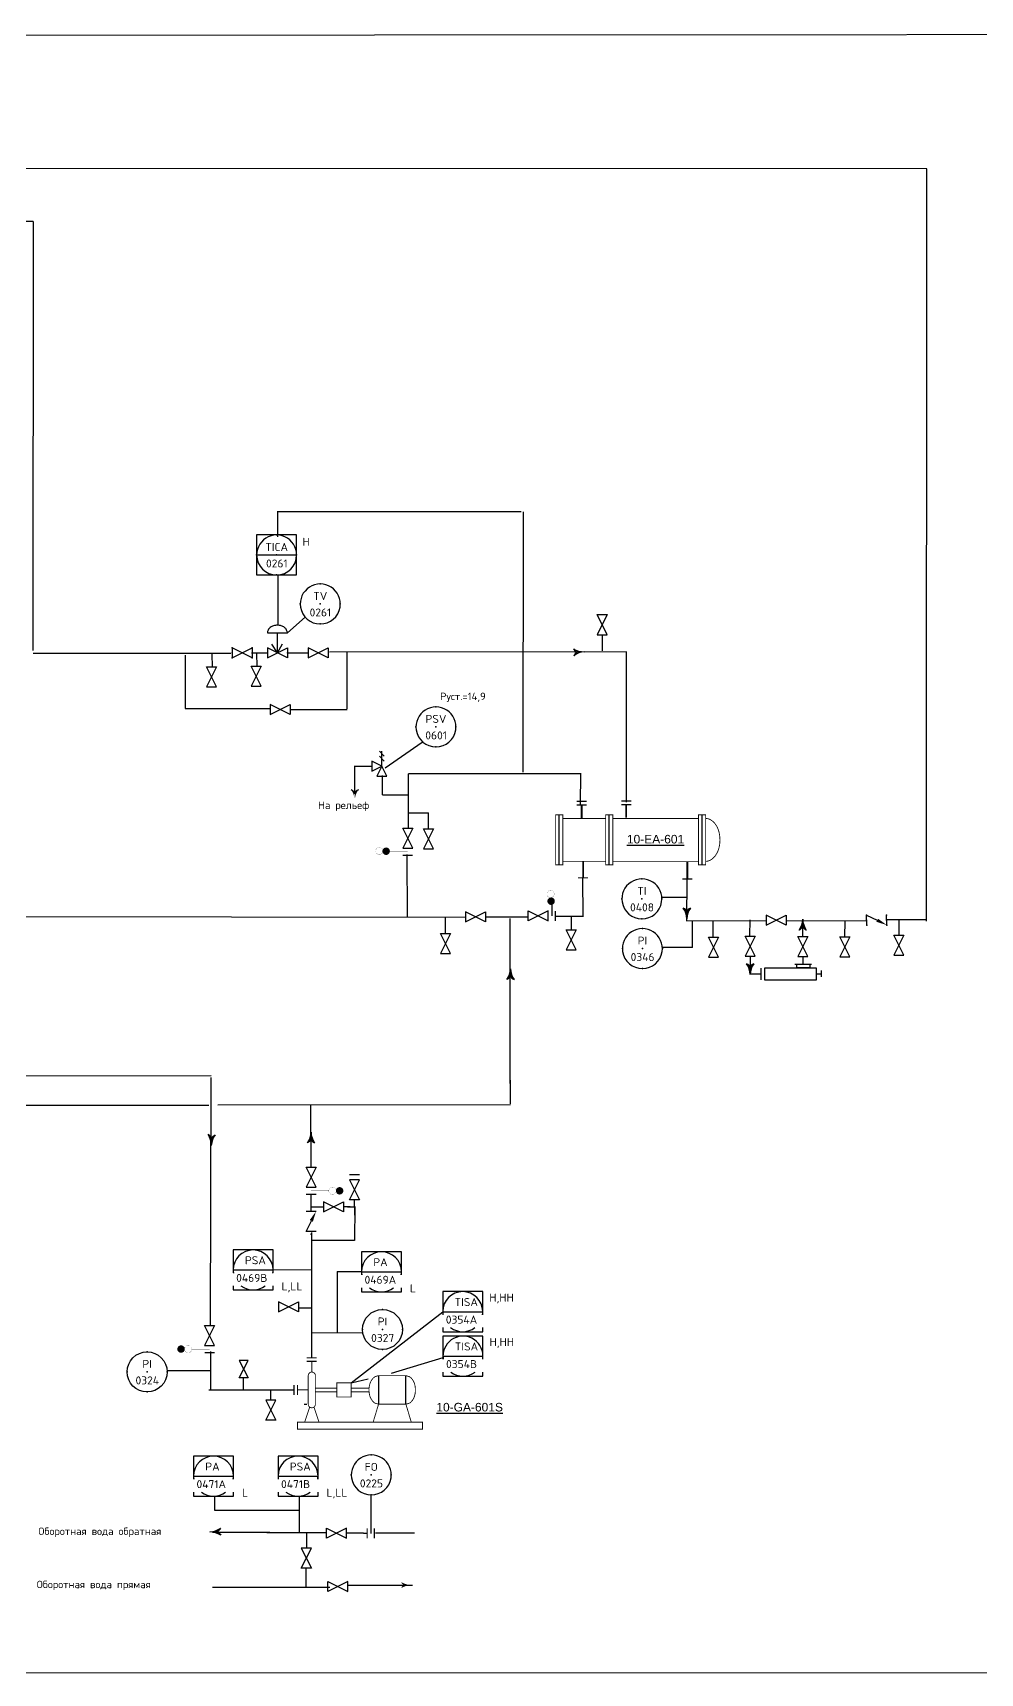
# Model space of a CAD drawing. Extents: x 181 to 450, y 167 to 368.
# Drawn here: x 211.84 to 228.41, y 171.86 to 200.56 of the extents above; entities that cross this region are included whole.
import ezdxf
from ezdxf.enums import TextEntityAlignment as Align

# ---------------------------------------------------------------- set-up
doc = ezdxf.new("R2010")
doc.units = 0
doc.linetypes.add('SDASH', pattern=[0.09375, 0.046875, -0.046875])
doc.layers.get('0').update_dxf_attribs({"linetype": 'CONTINUOUS'})
for name, color, linetype in [('IN-ATTRIBS', 7, 'CONTINUOUS'), ('IN-INST-TAP', 7, 'CONTINUOUS'), ('IN-INSTRUMENT', 7, 'SDASH'), ('IN-MAJ-PROC', 3, 'CONTINUOUS'), ('IN-MIN-PROC', 7, 'CONTINUOUS'), ('IN-PNEUMATIC', 7, 'CONTINUOUS'), ('IN-TEXT', 1, 'CONTINUOUS')]:
    doc.layers.add(name, color=color, linetype=linetype)
doc.styles.add('ATTRIBS', font='SIMPLEX', dxfattribs={"width": 0.8, "height": 0.125})
doc.styles.add('HELV', font='HELV', dxfattribs={"height": 0.15})
doc.styles.add('NARROW', font='simplex', dxfattribs={"width": 0.75, "height": 0.1})
doc.styles.add('S1', font='SIMPLEX.shx')
doc.styles.add('SIMPLEX', font='SIMPLEX')

# ---------------------------------------------------------------- blocks, each defined once
blk = doc.blocks.new('PH35A')
blk.add_circle((0, 0), 0.25)
blk = doc.blocks.new('BUBTEXT')
at = {"layer": 'IN-ATTRIBS'}
for p in [(0, 0.25), (-0.25, 0), (0, 0), (0.25, 0), (0, -0.25)]:
    blk.add_point(p, dxfattribs=at)
at = {"layer": 'IN-ATTRIBS', "flags": 1}
for tag, style, width, p in [('IDNUM', 'ATTRIBS', 0.8, (0.009, 0.584)), ('DWGNO', 'ATTRIBS', 0.8, (0.003, 0.447)), ('FILENO', 'ATTRIBS', 0.8, (-0.003, 0.311)), ('LOC', 'ATTRIBS', 0.8, (-0.08, -0.422)), ('INSTALL', 'ATTRIBS', 0.8, (-0.087, -0.699)), ('SIG', 'ATTRIBS', 0.8, (-0.087, -0.563)), ('SERV', 'ATTRIBS', 0.8, (-0.083, -0.838)), ('DATE', 'ATTRIBS', 0.8, (-0.088, -0.969)), ('DES', 'NARROW', 0.75, (-0.087, -1.102)), ('CSYS', 'NARROW', 0.75, (-0.087, -1.243))]:
    blk.add_attdef(tag, text='', height=0.1, dxfattribs=dict(at, style=style, width=width)).set_placement(p, align=Align.CENTER)
at = {"layer": 'IN-ATTRIBS', "style": 'ATTRIBS', "flags": 1}
blk.add_attdef('SYSCDI', text='', height=0.1, dxfattribs=at).set_placement((-0.312, 0.312), align=Align.RIGHT)
at = {"layer": 'IN-ATTRIBS', "style": 'ATTRIBS'}
blk.add_attdef('SYSCDV', text='', height=0.1, dxfattribs=at).set_placement((-0.312, 0.141), align=Align.RIGHT)
at = {"layer": 'IN-ATTRIBS', "style": 'S1'}
for tag, p in [('A1', (0.323, 0.115)), ('XT', (0.324, 0.257)), ('A2', (0.323, -0.035)), ('A3', (0.323, -0.185)), ('RES', (0.323, -0.342))]:
    blk.add_attdef(tag, p, '', height=0.1, dxfattribs=at)
for tag, p in [('INSTTYPE', (0, 0.05)), ('TAGNUM', (0.002, -0.156)), ('MD', (0.402, -0.565)), ('SZ', (0.402, -0.696))]:
    blk.add_attdef(tag, text='', height=0.1, dxfattribs=at).set_placement(p, align=Align.CENTER)
blk = doc.blocks.new('PE2')
for points in [[(0, 0, 0.150368), (0.188, 0.062, 0.150368)], [(0.125, 0, 0.206864), (0.188, 0.062, 0.206864)], [(0.125, 0, -0.206864), (0.188, -0.062, -0.206864)]]:
    blk.add_lwpolyline(points, format="xyb")
blk.add_arc((-0.008, -0.336), 0.336, 54.4623, 88.6678)
for points in [[(0, 0), (0.125, 0), (0.04, 0.003), (0.141, 0.008)], [(0, 0), (0.125, 0), (0.04, -0.003), (0.141, -0.008)], [(0.04, 0.003), (0.141, 0.008), (0.079, 0.011), (0.156, 0.019)], [(0.079, 0.011), (0.156, 0.019), (0.117, 0.024), (0.169, 0.031)], [(0.117, 0.024), (0.169, 0.031), (0.154, 0.041), (0.179, 0.046)], [(0.154, 0.041), (0.179, 0.046), (0.188, 0.062)], [(0.04, -0.003), (0.141, -0.008), (0.079, -0.011), (0.156, -0.019)], [(0.079, -0.011), (0.156, -0.019), (0.117, -0.024), (0.169, -0.031)], [(0.117, -0.024), (0.169, -0.031), (0.154, -0.041), (0.179, -0.046)], [(0.154, -0.041), (0.179, -0.046), (0.188, -0.062)]]:
    blk.add_solid(points)
blk = doc.blocks.new('VALVTEXT')
at = {"layer": 'IN-ATTRIBS'}
for p in [(0, 0.0625), (0, 0), (0.25, 0.0625), (0.25, 0), (0, -0.0625), (0.25, -0.0625)]:
    blk.add_point(p, dxfattribs=at)
at = {"layer": 'IN-ATTRIBS', "style": 'S1', "flags": 1}
for tag, p in [('IDNUM', (0.125, 0.5625)), ('DWGNO', (0.125, 0.4375)), ('FILENO', (0.125, 0.3125))]:
    blk.add_attdef(tag, text='', height=0.1, dxfattribs=at).set_placement(p, align=Align.CENTER)
at = {"layer": 'IN-ATTRIBS', "style": 'S1'}
for tag, p in [('MODE', (0.125, 0.078125)), ('SIZE', (0.125, -0.1875))]:
    blk.add_attdef(tag, text='', height=0.1, dxfattribs=at).set_placement(p, align=Align.CENTER)

msp = doc.modelspace()

# ---------------------------------------------------------------- linework, layer by layer
at = {"color": 7}
for p, q in [((220.381, 192.182), (216.114, 192.182)), ((216.12, 192.189), (216.12, 191.744)), ((218, 187.699), (218.649, 188.152)), ((222.83, 185.438), (223.284, 185.438)), ((223.383, 184.56), (223.379, 185.022)), ((223.379, 185.022), (223.379, 185.022)), ((222.856, 184.566), (223.383, 184.566)), ((224.39, 184.402), (224.39, 184.094)), ((225.17, 184.265), (225.465, 184.265)), ((225.31, 184.405), (225.31, 184.265)), ((224.387, 184.095), (224.578, 184.095)), ((224.579, 184.194), (224.579, 183.989)), ((225.544, 184.098), (225.631, 184.098)), ((225.634, 184.154), (225.634, 184.043)), ((217.593, 178.882), (217.165, 178.882)), ((217.167, 177.823), (217.167, 178.887)), ((215.015, 174.954), (215.015, 174.711)), ((216.497, 174.954), (216.497, 174.32)), ((215.015, 174.711), (216.491, 174.711))]:
    msp.add_line(p, q, dxfattribs=at)
at = {"linetype": 'Continuous'}
for p, q in [((215.754, 191.425), (216.454, 191.425)), ((216.117, 190.696), (216.117, 190.696)), ((216.117, 189.712), (216.017, 189.866)), ((216.117, 189.711), (216.205, 189.872)), ((215.342, 178.916), (216.042, 178.916)), ((217.589, 178.883), (218.289, 178.883)), ((219.01, 178.186), (219.71, 178.186)), ((219.014, 177.408), (219.714, 177.408)), ((214.649, 175.308), (215.349, 175.308)), ((216.128, 175.308), (216.828, 175.308))]:
    msp.add_line(p, q, dxfattribs=at)
at = {"color": 2}
for p, q in [((215.942, 190.064), (216.292, 190.064)), ((216.117, 189.714), (216.117, 190.064)), ((215.942, 189.802), (215.942, 189.627)), ((215.942, 189.627), (216.292, 189.802)), ((216.292, 189.627), (215.942, 189.802)), ((216.292, 189.802), (216.292, 189.627)), ((217.901, 187.995), (217.988, 187.907)), ((217.944, 187.732), (217.944, 187.995)), ((217.769, 187.82), (217.769, 187.645)), ((217.944, 187.732), (217.769, 187.82)), ((217.769, 187.645), (217.944, 187.732)), ((217.944, 187.732), (217.857, 187.557)), ((217.901, 187.907), (217.988, 187.82)), ((218.032, 187.557), (217.944, 187.732)), ((217.857, 187.557), (218.032, 187.557)), ((220.918, 185.318), (220.918, 185.112)), ((226.779, 184.951), (226.778, 185.126)), ((217.556, 180.578), (217.381, 180.578)), ((216.793, 180.238), (216.618, 180.238)), ((217.468, 180.02), (217.468, 180.141)), ((216.793, 179.94), (216.618, 179.94)), ((215.448, 177.33), (215.608, 177.03)), ((215.608, 177.33), (215.448, 177.33)), ((215.448, 177.03), (215.608, 177.33)), ((215.528, 177.33), (215.528, 177.342)), ((215.608, 177.03), (215.448, 177.03))]:
    msp.add_line(p, q, dxfattribs=at)
at = {"color": 3, "linetype": 'Continuous'}
for p, q in [((215.762, 189.47), (215.76, 189.714)), ((217.339, 188.733), (217.339, 189.723)), ((215.3, 189.699), (211.844, 189.702)), ((214.506, 189.671), (214.506, 188.741)), ((214.979, 189.459), (214.978, 189.703)), ((215.931, 189.709), (215.662, 189.709)), ((216.656, 189.708), (216.303, 189.709)), ((214.506, 188.741), (215.993, 188.741)), ((216.339, 188.724), (217.337, 188.723))]:
    msp.add_line(p, q, dxfattribs=at)
at = {"color": 5}
for p, q in [((216.706, 180.02), (216.925, 180.02)), ((217.393, 180.02), (217.268, 180.02)), ((217.471, 180.024), (217.468, 179.434)), ((217.468, 180.02), (217.468, 179.876)), ((217.468, 179.434), (216.706, 179.434)), ((215.521, 177.033), (215.52, 176.814)), ((215.999, 176.817), (215.999, 176.629)), ((216.588, 176.567), (216.635, 176.567)), ((215.987, 174.322), (214.983, 174.322)), ((215.933, 174.322), (216.968, 174.322)), ((216.628, 174.325), (216.629, 174.047)), ((217.836, 174.315), (218.515, 174.315)), ((216.617, 173.694), (216.614, 173.362)), ((214.98, 173.368), (217.032, 173.364)), ((217.354, 173.402), (218.479, 173.402))]:
    msp.add_line(p, q, dxfattribs=at)
for p, q in [((217.407, 176.942), (219.01, 178.186)), ((217.611, 177.815), (216.723, 177.812)), ((218.112, 177.11), (219.015, 177.382)), ((217.407, 176.942), (217.706, 177.013)), ((217.756, 174.307), (217.756, 174.98)), ((217.621, 174.308), (217.335, 174.308))]:
    msp.add_line(p, q)
at = {"color": 3}
msp.add_line((214.946, 177.487), (214.946, 176.825), dxfattribs=at)
at = {"color": 6}
for p, q in [((217.887, 177.067), (217.887, 176.567)), ((218.366, 176.567), (218.366, 177.067))]:
    msp.add_line(p, q, dxfattribs=at)
at = {"color": 7}
for points in [[(273.691, 171.861), (180.598, 171.865), (180.556, 200.501), (273.691, 200.561)], [(225.208, 184.265), (225.436, 184.265), (225.436, 184.201), (225.208, 184.201)], [(224.649, 184.199), (225.542, 184.199), (225.542, 183.988), (224.649, 183.988)]]:
    msp.add_lwpolyline(points, close=True, dxfattribs=at)
for points in [[(216.454, 191.371), (216.454, 191.775), (215.754, 191.775), (215.754, 191.371)], [(215.754, 191.371), (215.754, 191.075), (216.454, 191.075), (216.45, 191.371)], [(216.042, 178.863), (216.042, 179.266), (215.342, 179.266), (215.342, 178.863)], [(218.289, 178.829), (218.289, 179.233), (217.589, 179.233), (217.589, 178.829)], [(215.342, 178.638), (215.342, 178.566), (216.042, 178.566), (216.042, 178.638)], [(217.589, 178.605), (217.589, 178.533), (218.289, 178.533), (218.289, 178.605)], [(219.71, 178.132), (219.71, 178.536), (219.01, 178.536), (219.01, 178.132)], [(219.01, 177.908), (219.01, 177.836), (219.71, 177.836), (219.71, 177.908)], [(219.714, 177.354), (219.714, 177.758), (219.014, 177.758), (219.014, 177.354)], [(219.014, 177.13), (219.014, 177.058), (219.714, 177.058), (219.714, 177.13)], [(215.349, 175.254), (215.349, 175.658), (214.649, 175.658), (214.649, 175.254)], [(216.828, 175.254), (216.828, 175.658), (216.128, 175.658), (216.128, 175.254)], [(214.649, 175.03), (214.649, 174.958), (215.349, 174.958), (215.349, 175.03)], [(216.128, 175.03), (216.128, 174.958), (216.828, 174.958), (216.828, 175.03)]]:
    msp.add_lwpolyline(points)
at = {"color": 2}
for points in [[(221.888, 190.031), (221.713, 190.381), (221.888, 190.381), (221.713, 190.031)], [(215.323, 189.627), (215.673, 189.802), (215.673, 189.627), (215.323, 189.802)], [(216.658, 189.627), (217.008, 189.802), (217.008, 189.627), (216.658, 189.802)], [(215.049, 189.12), (214.874, 189.47), (215.049, 189.47), (214.874, 189.12)], [(215.832, 189.131), (215.657, 189.481), (215.832, 189.481), (215.657, 189.131)], [(215.989, 188.635), (216.339, 188.81), (216.339, 188.635), (215.989, 188.81)], [(218.486, 186.295), (218.311, 186.645), (218.486, 186.645), (218.311, 186.295)], [(218.849, 186.284), (218.674, 186.634), (218.849, 186.634), (218.674, 186.284)], [(219.408, 185.006), (219.758, 185.181), (219.758, 185.006), (219.408, 185.181)], [(220.855, 185.199), (220.505, 185.024), (220.505, 185.199), (220.855, 185.024)], [(224.67, 184.951), (225.02, 185.126), (225.02, 184.951), (224.67, 185.126)], [(221.345, 184.518), (221.17, 184.868), (221.345, 184.868), (221.17, 184.518)], [(219.146, 184.451), (218.971, 184.801), (219.146, 184.801), (218.971, 184.451)], [(223.833, 184.387), (223.658, 184.737), (223.833, 184.737), (223.658, 184.387)], [(224.476, 184.407), (224.301, 184.757), (224.476, 184.757), (224.301, 184.407)], [(225.397, 184.402), (225.222, 184.752), (225.397, 184.752), (225.222, 184.402)], [(226.135, 184.394), (225.96, 184.744), (226.135, 184.744), (225.96, 184.394)], [(227.081, 184.421), (226.906, 184.771), (227.081, 184.771), (226.906, 184.421)], [(216.793, 180.363), (216.618, 180.713), (216.793, 180.713), (216.618, 180.363)], [(217.381, 180.491), (217.556, 180.141), (217.381, 180.141), (217.556, 180.491)], [(216.925, 179.933), (217.275, 180.108), (217.275, 179.933), (216.925, 180.108)], [(216.136, 178.181), (216.486, 178.356), (216.486, 178.181), (216.136, 178.356)], [(215.018, 177.594), (214.843, 177.944), (215.018, 177.944), (214.843, 177.594)], [(215.912, 176.638), (216.087, 176.288), (215.912, 176.288), (216.087, 176.638)], [(217.327, 174.397), (216.977, 174.222), (216.977, 174.397), (217.327, 174.222)], [(216.536, 174.049), (216.711, 173.699), (216.536, 173.699), (216.711, 174.049)], [(217.352, 173.465), (217.002, 173.29), (217.002, 173.465), (217.352, 173.29)]]:
    msp.add_lwpolyline(points, close=True, dxfattribs=at)
msp.add_lwpolyline([(216.292, 190.064, 0.126822), (216.279, 190.112, 0.10607), (216.24, 190.157, 0.085783), (216.186, 190.185, 0.075445), (216.117, 190.195, 0.075445), (216.048, 190.185, 0.085783), (215.993, 190.157, 0.10607), (215.954, 190.112, 0.126822), (215.942, 190.064)], format="xyb", dxfattribs=at)
for points, const_width in [([(222.313, 187.12), (222.138, 187.12)], 0.021), ([(221.531, 187.115), (221.356, 187.115)], 0.021), ([(218.086, 186.232), (218.398, 186.232)], 0.005), ([(218.486, 186.17), (218.311, 186.17)], 0.021), ([(220.98, 185.199), (220.98, 185.024)], 0.021), ([(217.018, 180.3), (216.706, 180.3)], 0.005), ([(214.618, 177.531), (214.931, 177.531)], 0.005), ([(215.018, 177.469), (214.843, 177.469)], 0.021), ([(216.632, 177.379), (216.807, 177.379)], 0.021), ([(216.407, 176.729), (216.407, 176.904)], 0.021), ([(217.689, 174.396), (217.689, 174.221)], 0.021), ([(217.812, 174.396), (217.812, 174.221)], 0.021)]:
    msp.add_lwpolyline(points, dxfattribs=dict(at, const_width=const_width))
for points, const_width in [([(217.901, 186.312, -1), (217.901, 186.184, -1)], 0.0025), ([(218.02, 186.275, -1), (218.02, 186.21, -1)], 0.065), ([(220.833, 185.492, 1), (220.96, 185.492, 1)], 0.0025), ([(220.874, 185.368, 1), (220.939, 185.368, 1)], 0.065), ([(217.081, 180.364, 1), (217.081, 180.236, 1)], 0.0025), ([(217.206, 180.333, 1), (217.206, 180.268, 1)], 0.065), ([(214.431, 177.564, -1), (214.431, 177.499, -1)], 0.065), ([(214.556, 177.595, -1), (214.556, 177.468, -1)], 0.0025)]:
    msp.add_lwpolyline(points, format="xyb", close=True, dxfattribs=dict(at, const_width=const_width))
for points in [[(226.429, 184.951), (226.428, 185.126), (226.614, 185.033)], [(216.793, 179.59), (216.618, 179.59), (216.711, 179.775)]]:
    msp.add_lwpolyline(points, dxfattribs=at)
at = {"color": 6}
for points, const_width in [([(216.632, 177.317), (216.807, 177.317)], 0.021), ([(216.72, 177.129), (216.72, 177.317)], 0.015), ([(216.47, 176.729), (216.47, 176.904)], 0.021), ([(216.657, 176.817), (216.47, 176.817)], 0.015), ([(216.782, 176.848), (217.157, 176.848)], 0.015), ([(217.725, 176.848), (217.407, 176.848)], 0.015), ([(216.682, 176.517), (216.595, 176.254)], 0.015), ([(216.757, 176.517), (216.845, 176.254)], 0.015), ([(216.782, 176.785), (217.157, 176.785)], 0.015), ([(217.725, 176.785), (217.407, 176.785)], 0.015), ([(217.887, 176.567), (217.793, 176.254)], 0.015), ([(218.366, 176.567), (218.459, 176.254)], 0.015)]:
    msp.add_lwpolyline(points, dxfattribs=dict(at, const_width=const_width))
at = {"color": 6, "const_width": 0.015}
for points in [[(216.657, 177.067), (216.657, 176.567, 1), (216.782, 176.567), (216.782, 177.067, 1)], [(217.887, 177.067), (217.827, 177.049, 0.107118), (217.769, 176.993, 0.079807), (217.733, 176.916, 0.067453), (217.72, 176.817, 0.067453), (217.733, 176.717, 0.079807), (217.769, 176.64, 0.107118), (217.827, 176.584), (217.887, 176.567), (218.366, 176.567), (218.426, 176.584, 0.107118), (218.484, 176.64, 0.079807), (218.519, 176.717, 0.067453), (218.532, 176.817, 0.067453), (218.519, 176.916, 0.079807), (218.484, 176.993, 0.107118), (218.426, 177.049), (218.366, 177.067)]]:
    msp.add_lwpolyline(points, format="xyb", close=True, dxfattribs=at)
for points in [[(217.157, 176.692), (217.407, 176.692), (217.407, 176.942), (217.157, 176.942)], [(216.47, 176.129), (218.657, 176.129), (218.657, 176.254), (216.47, 176.254)]]:
    msp.add_lwpolyline(points, close=True, dxfattribs=at)
at = {"color": 5}
for points in [[(214.937, 174.336, 0.150368), (215.125, 174.398, 0.150368)], [(215.062, 174.336, 0.206864), (215.125, 174.398, 0.206864)], [(215.062, 174.336, -0.206864), (215.125, 174.273, -0.206864)]]:
    msp.add_lwpolyline(points, format="xyb", dxfattribs=at)
for centre, start, end in [((216.104, 191.425), 351.1529, 188.8471), ((216.104, 191.425), 180, 0), ((216.867, 190.568), 351.1529, 188.8471), ((216.867, 190.568), 188.8471, 351.1529), ((218.892, 188.417), 351.1529, 188.8471), ((218.892, 188.417), 188.8471, 351.1529), ((222.495, 185.408), 351.1529, 188.8471), ((222.495, 185.408), 188.8471, 351.1529), ((222.504, 184.539), 351.1529, 188.8471), ((222.504, 184.539), 188.8471, 351.1529), ((215.692, 178.916), 0.2997, 179.7006), ((217.939, 178.883), 0.2997, 179.7006), ((215.692, 178.916), 179.7006, 188.8471), ((215.692, 178.916), 351.1529, 0.2997), ((217.939, 178.883), 179.7006, 188.8471), ((217.939, 178.883), 351.1529, 0.2997), ((215.692, 178.916), 232.6037, 307.3963), ((217.939, 178.883), 232.6037, 307.3963), ((219.36, 178.186), 0.2997, 179.7006), ((219.36, 178.186), 179.7006, 188.8471), ((219.36, 178.186), 351.1529, 0.2997), ((219.364, 177.408), 0.2997, 188.8471), ((219.36, 178.186), 232.6037, 307.3963), ((219.364, 177.408), 179.7006, 188.8471), ((219.364, 177.408), 351.1529, 0.2997), ((219.364, 177.408), 232.6037, 307.3963), ((214.999, 175.308), 0.2997, 179.7006), ((216.478, 175.308), 0.2997, 179.7006), ((217.76, 175.33), 351.1529, 188.8471), ((214.999, 175.308), 179.7006, 188.8471), ((214.999, 175.308), 351.1529, 0.2997), ((216.478, 175.308), 179.7006, 188.8471), ((216.478, 175.308), 351.1529, 0.2997), ((217.76, 175.33), 188.8471, 351.1529), ((214.999, 175.308), 232.6037, 307.3963), ((216.478, 175.308), 232.6037, 307.3963)]:
    msp.add_arc(centre, 0.35, start, end)
msp.add_arc((214.93, 174), 0.336, 54.4623, 88.6678, dxfattribs=at)
for p in [(215.942, 189.714), (216.292, 189.714)]:
    msp.add_point(p)
at = {"color": 2}
for points in [[(226.598, 185.007), (226.779, 184.951), (226.628, 185.06)], [(216.737, 179.759), (216.793, 179.94), (216.684, 179.79)]]:
    msp.add_solid(points, dxfattribs=at)
at = {"color": 5}
for points in [[(214.937, 174.336), (215.062, 174.336), (214.977, 174.339), (215.079, 174.344)], [(214.937, 174.336), (215.062, 174.336), (214.977, 174.333), (215.079, 174.328)], [(214.977, 174.339), (215.079, 174.344), (215.017, 174.347), (215.093, 174.354)], [(214.977, 174.333), (215.079, 174.328), (215.017, 174.324), (215.093, 174.317)], [(215.017, 174.347), (215.093, 174.354), (215.055, 174.36), (215.106, 174.367)], [(215.017, 174.324), (215.093, 174.317), (215.055, 174.312), (215.106, 174.304)], [(215.055, 174.36), (215.106, 174.367), (215.091, 174.377), (215.117, 174.382)], [(215.055, 174.312), (215.106, 174.304), (215.091, 174.295), (215.117, 174.29)], [(215.091, 174.377), (215.117, 174.382), (215.125, 174.398)], [(215.091, 174.295), (215.117, 174.29), (215.125, 174.273)], [(218.343, 173.426), (218.292, 173.433), (218.307, 173.443), (218.281, 173.448)], [(218.343, 173.378), (218.292, 173.37), (218.307, 173.361), (218.281, 173.356)], [(218.381, 173.413), (218.305, 173.421), (218.343, 173.426), (218.292, 173.433)], [(218.381, 173.391), (218.305, 173.383), (218.343, 173.378), (218.292, 173.37)], [(218.421, 173.405), (218.319, 173.41), (218.381, 173.413), (218.305, 173.421)], [(218.421, 173.399), (218.319, 173.394), (218.381, 173.391), (218.305, 173.383)], [(218.461, 173.402), (218.336, 173.402), (218.421, 173.405), (218.319, 173.41)], [(218.461, 173.402), (218.336, 173.402), (218.421, 173.399), (218.319, 173.394)]]:
    msp.add_solid(points, dxfattribs=at)
at = {"layer": 'IN-ATTRIBS', "color": 2}
msp.add_point((216.706, 179.544), dxfattribs=at)
at = {"layer": 'IN-INST-TAP', "color": 7}
for p, q in [((216.292, 190.064), (216.603, 190.337)), ((217.343, 180.02), (217.468, 180.02)), ((216.723, 178.913), (216.048, 178.919)), ((214.946, 177.151), (214.192, 177.152))]:
    msp.add_line(p, q, dxfattribs=at)
at = {"layer": 'IN-MAJ-PROC', "color": 3}
for p, q in [((227.473, 185.02), (227.483, 198.184)), ((222.227, 189.729), (217.028, 189.724)), ((217.473, 187.249), (217.474, 187.734)), ((221.429, 187.596), (218.41, 187.596)), ((218.414, 186.636), (218.414, 187.596)), ((221.423, 187.052), (221.426, 187.606)), ((218.393, 185.091), (218.39, 186.184)), ((221.465, 185.106), (221.464, 185.765)), ((220.189, 182.18), (220.193, 185.064)), ((193.018, 182.297), (214.956, 182.317)), ((214.944, 177.954), (214.961, 182.284)), ((194.789, 181.805), (214.917, 181.797)), ((215.076, 181.806), (220.196, 181.81)), ((216.706, 180.713), (216.701, 181.804)), ((216.706, 179.94), (216.706, 180.152)), ((216.72, 177.754), (216.72, 179.572)), ((216.72, 177.379), (216.72, 177.754)), ((214.92, 176.818), (216.407, 176.817))]:
    msp.add_line(p, q, dxfattribs=at)
at = {"layer": 'IN-MAJ-PROC', "color": 6}
for p, q in [((221.048, 186.009), (221.048, 186.878)), ((221.923, 186.009), (221.923, 186.878)), ((223.548, 186.009), (223.548, 186.878))]:
    msp.add_line(p, q, dxfattribs=at)
at = {"layer": 'IN-MAJ-PROC', "color": 7}
msp.add_line((216.706, 180.152), (216.706, 180.238), dxfattribs=at)
at = {"layer": 'IN-MAJ-PROC', "color": 6, "const_width": 0.015}
for points in [[(221.111, 186.878), (221.111, 186.003), (220.986, 186.003), (220.986, 186.878)], [(221.986, 186.878), (221.986, 186.003), (221.861, 186.003), (221.861, 186.878)], [(223.611, 186.878), (223.611, 186.003), (223.486, 186.003), (223.486, 186.878)]]:
    msp.add_lwpolyline(points, close=True, dxfattribs=at)
at = {"layer": 'IN-MAJ-PROC', "color": 6}
for points, const_width in [([(221.531, 187.052), (221.356, 187.052)], 0.021), ([(221.441, 186.818), (221.441, 187.054)], 0.03), ([(222.313, 187.057), (222.138, 187.057)], 0.021), ([(222.218, 186.827), (222.218, 187.064)], 0.03), ([(221.111, 186.815), (221.861, 186.815)], 0.015), ([(221.986, 186.815), (223.486, 186.815)], 0.015), ([(221.111, 186.065), (221.861, 186.065)], 0.015), ([(221.466, 186.073), (221.466, 185.776)], 0.03), ([(221.986, 186.065), (223.486, 186.065)], 0.015), ([(223.29, 186.054), (223.29, 185.756)], 0.03), ([(221.379, 185.776), (221.554, 185.776)], 0.021), ([(223.203, 185.756), (223.378, 185.756)], 0.021)]:
    msp.add_lwpolyline(points, dxfattribs=dict(at, const_width=const_width))
at = {"layer": 'IN-MAJ-PROC', "color": 6, "const_width": 0.015}
msp.add_lwpolyline([(223.611, 186.815, -0.139889), (223.701, 186.79, -0.107118), (223.788, 186.706, -0.079812), (223.841, 186.59, -0.067459), (223.861, 186.44, -0.067459), (223.841, 186.291, -0.079812), (223.788, 186.175, -0.107118), (223.701, 186.091, -0.139889), (223.611, 186.065, -0.139889)], format="xyb", dxfattribs=at)
at = {"layer": 'IN-MIN-PROC', "color": 3}
for p, q in [((227.483, 198.184), (184.507, 198.191)), ((211.844, 197.258), (184.628, 197.27)), ((211.846, 189.756), (211.847, 197.26)), ((222.228, 187.098), (222.227, 189.729)), ((217.471, 187.729), (217.784, 187.729)), ((217.954, 187.228), (217.954, 187.566)), ((217.954, 187.229), (218.415, 187.23)), ((223.282, 185.025), (223.285, 185.762)), ((210.764, 185.1), (219.407, 185.09)), ((219.056, 184.803), (219.057, 185.088)), ((219.765, 185.096), (220.508, 185.094)), ((220.985, 185.104), (221.476, 185.103)), ((221.262, 184.87), (221.262, 185.114)), ((223.272, 185.028), (224.668, 185.027)), ((225.026, 185.028), (226.422, 185.027)), ((226.78, 185.05), (227.478, 185.049)), ((220.197, 181.824), (220.196, 182.234))]:
    msp.add_line(p, q, dxfattribs=at)
at = {"layer": 'IN-MIN-PROC', "color": 5}
for p, q in [((221.804, 189.746), (221.805, 190.03)), ((218.414, 186.914), (218.761, 186.915)), ((218.761, 186.632), (218.761, 186.916)), ((223.743, 184.74), (223.744, 185.024)), ((224.386, 184.76), (224.387, 185.044)), ((225.31, 184.746), (225.311, 185.03)), ((226.048, 184.738), (226.049, 185.022)), ((226.994, 184.765), (226.995, 185.05)), ((216.486, 178.255), (216.72, 178.256))]:
    msp.add_line(p, q, dxfattribs=at)
at = {"layer": 'IN-MIN-PROC', "color": 7}
msp.add_line((217.621, 174.308), (217.689, 174.308), dxfattribs=at)
at = {"layer": 'IN-MIN-PROC', "color": 5}
for centre, radius, start, end in [((221.398, 189.832), 0.111, 204.6407, 251.3911), ((221.477, 190.069), 0.336, 237.4782, 271.6837), ((221.513, 189.398), 0.336, 94.3481, 128.5536), ((221.409, 189.625), 0.111, 114.6407, 161.3911), ((217.367, 187.212), 0.111, 21.6248, 68.3752), ((217.575, 187.212), 0.111, 111.6248, 158.3752), ((222.945, 185.051), 0.336, 1.3322, 35.5377), ((223.178, 185.143), 0.111, 21.6248, 68.3752), ((223.385, 185.143), 0.111, 111.6248, 158.3752), ((223.617, 185.051), 0.336, 144.4623, 178.6678), ((224.973, 185.059), 0.336, 324.4623, 358.6678), ((225.206, 184.967), 0.111, 291.6248, 338.3752), ((225.645, 185.059), 0.336, 181.3322, 215.5377), ((225.413, 184.967), 0.111, 201.6248, 248.3752), ((224.286, 184.168), 0.111, 21.6248, 68.3752), ((224.054, 184.076), 0.336, 1.3322, 35.5377), ((224.726, 184.076), 0.336, 144.4623, 178.6678), ((224.493, 184.168), 0.111, 111.6248, 158.3752)]:
    msp.add_arc(centre, radius, start, end, dxfattribs=at)
for points in [[(221.332, 189.766), (221.306, 189.77), (221.297, 189.786)], [(221.369, 189.751), (221.317, 189.756), (221.332, 189.766), (221.306, 189.77)], [(221.336, 189.684), (221.311, 189.677), (221.303, 189.661)], [(221.371, 189.703), (221.32, 189.693), (221.336, 189.684), (221.311, 189.677)], [(217.43, 187.282), (217.425, 187.308), (217.409, 187.316)], [(217.447, 187.245), (217.44, 187.297), (217.43, 187.282), (217.425, 187.308)], [(217.46, 187.207), (217.452, 187.284), (217.447, 187.245), (217.44, 187.297)], [(217.468, 187.168), (217.463, 187.269), (217.46, 187.207), (217.452, 187.284)], [(217.474, 187.168), (217.479, 187.269), (217.482, 187.207), (217.49, 187.284)], [(217.482, 187.207), (217.49, 187.284), (217.495, 187.245), (217.502, 187.297)], [(217.495, 187.245), (217.502, 187.297), (217.512, 187.282), (217.517, 187.308)], [(217.512, 187.282), (217.517, 187.308), (217.534, 187.316)], [(223.24, 185.212), (223.235, 185.238), (223.219, 185.246)], [(223.257, 185.176), (223.25, 185.228), (223.24, 185.212), (223.235, 185.238)], [(223.27, 185.138), (223.263, 185.215), (223.257, 185.176), (223.25, 185.228)], [(223.278, 185.099), (223.273, 185.2), (223.27, 185.138), (223.263, 185.215)], [(223.281, 185.059), (223.281, 185.184), (223.278, 185.099), (223.273, 185.2)], [(223.281, 185.059), (223.281, 185.184), (223.285, 185.099), (223.289, 185.2)], [(223.285, 185.099), (223.289, 185.2), (223.293, 185.138), (223.3, 185.215)], [(223.293, 185.138), (223.3, 185.215), (223.305, 185.176), (223.313, 185.228)], [(223.305, 185.176), (223.313, 185.228), (223.322, 185.212), (223.327, 185.238)], [(223.322, 185.212), (223.327, 185.238), (223.344, 185.246)], [(225.268, 184.898), (225.263, 184.872), (225.247, 184.864)], [(225.285, 184.934), (225.278, 184.882), (225.268, 184.898), (225.263, 184.872)], [(225.298, 184.972), (225.291, 184.895), (225.285, 184.934), (225.278, 184.882)], [(225.306, 185.011), (225.301, 184.91), (225.298, 184.972), (225.291, 184.895)], [(225.309, 185.051), (225.309, 184.926), (225.306, 185.011), (225.301, 184.91)], [(225.309, 185.051), (225.309, 184.926), (225.313, 185.011), (225.317, 184.91)], [(225.313, 185.011), (225.317, 184.91), (225.321, 184.972), (225.328, 184.895)], [(225.321, 184.972), (225.328, 184.895), (225.333, 184.934), (225.341, 184.882)], [(225.333, 184.934), (225.341, 184.882), (225.351, 184.898), (225.356, 184.872)], [(225.351, 184.898), (225.356, 184.872), (225.372, 184.864)], [(224.349, 184.237), (224.344, 184.263), (224.327, 184.271)], [(224.366, 184.201), (224.358, 184.253), (224.349, 184.237), (224.344, 184.263)], [(224.414, 184.201), (224.421, 184.253), (224.431, 184.237), (224.436, 184.263)], [(224.431, 184.237), (224.436, 184.263), (224.452, 184.271)], [(224.378, 184.163), (224.371, 184.24), (224.366, 184.201), (224.358, 184.253)], [(224.387, 184.124), (224.382, 184.225), (224.378, 184.163), (224.371, 184.24)], [(224.39, 184.084), (224.39, 184.209), (224.387, 184.124), (224.382, 184.225)], [(224.39, 184.084), (224.39, 184.209), (224.393, 184.124), (224.398, 184.225)], [(224.393, 184.124), (224.398, 184.225), (224.401, 184.163), (224.408, 184.24)], [(224.401, 184.163), (224.408, 184.24), (224.414, 184.201), (224.421, 184.253)]]:
    msp.add_solid(points, dxfattribs=at)
at = {"layer": 'IN-PNEUMATIC', "color": 7}
for p, q in [((220.416, 192.182), (220.409, 187.627)), ((216.122, 191.074), (216.122, 190.204))]:
    msp.add_line(p, q, dxfattribs=at)

# ---------------------------------------------------------------- block references
at = {"linetype": 'Continuous', "xscale": 1.400000000000006, "yscale": 1.400000000000006, "zscale": 1.4}
for p, values in [((217.956, 177.874), {'INSTTYPE': 'PI', 'TAGNUM': '0327'}), ((217.76, 175.33), {'INSTTYPE': 'FO', 'TAGNUM': '0225'})]:
    msp.add_blockref('BUBTEXT', p, dxfattribs=at).add_auto_attribs(values)
at = {"layer": 'IN-INSTRUMENT', "color": 7, "xscale": 1.400000000000006, "yscale": 1.400000000000006, "zscale": 1.4}
for p, values in [((216.104, 191.425), {'INSTTYPE': 'TICA', 'TAGNUM': '0261', 'A1': 'H'}), ((216.867, 190.568), {'INSTTYPE': 'TV', 'TAGNUM': '0261'}), ((218.892, 188.417), {'INSTTYPE': 'PSV', 'TAGNUM': '0601'}), ((222.495, 185.408), {'INSTTYPE': 'TI', 'TAGNUM': '0408'}), ((222.504, 184.539), {'INSTTYPE': 'PI', 'TAGNUM': '0346'}), ((213.838, 177.132), {'INSTTYPE': 'PI', 'TAGNUM': '0324'})]:
    msp.add_blockref('BUBTEXT', p, dxfattribs=at).add_auto_attribs(values)
at = {"layer": 'IN-MAJ-PROC', "color": 2, "xscale": 1.400000000000006, "yscale": 1.400000000000006, "zscale": 1.4, "rotation": 0.06592612226905992}
msp.add_blockref('VALVTEXT', (226.428, 185.038), dxfattribs=at)
at = {"layer": 'IN-MAJ-PROC', "color": 3}
for p, rotation in [((220.196, 184.186), 270), ((214.961, 181.094), 88.26591755534314), ((216.706, 181.327), 270)]:
    msp.add_blockref('PE2', p, dxfattribs=dict(at, rotation=rotation))
at = {"layer": 'IN-MAJ-PROC', "color": 7, "xscale": 1.400000000000006, "yscale": 1.400000000000006, "zscale": 1.4}
for p in [(217.956, 177.874), (213.838, 177.132)]:
    msp.add_blockref('PH35A', p, dxfattribs=at)
at = {"layer": 'IN-MIN-PROC', "color": 7, "xscale": 1.400000000000006, "yscale": 1.400000000000006, "zscale": 1.4}
msp.add_blockref('VALVTEXT', (215.323, 189.714), dxfattribs=at)

# ---------------------------------------------------------------- texts
at = {"style": 'SIMPLEX'}
for s, p in [('PSA', (215.549, 179.015)), ('PA', (217.795, 178.982)), ('0469B', (215.396, 178.707)), ('0469A', (217.642, 178.674)), ('L,LL', (216.19, 178.558)), ('L', (218.436, 178.524)), ('TISA', (219.217, 178.284)), ('H,HH', (219.825, 178.362)), ('0354A', (219.064, 177.977)), ('H,HH', (219.829, 177.584)), ('TISA', (219.221, 177.507)), ('0354B', (219.068, 177.199)), ('PA', (214.855, 175.406)), ('PSA', (216.334, 175.406)), ('0471A', (214.702, 175.098)), ('L', (215.497, 174.949)), ('0471B', (216.181, 175.098)), ('L,LL', (216.976, 174.949))]:
    msp.add_text(s, height=0.14, dxfattribs=at).set_placement(p)
at = {"layer": 'IN-TEXT', "color": 1, "style": 'SIMPLEX'}
for s, p in [('Руст.=14,9', (218.964, 188.886)), ('На рельеф', (216.829, 186.982)), ('Оборотная вода обратная', (211.934, 174.279)), ('Оборотная вода прямая', (211.906, 173.348))]:
    msp.add_text(s, height=0.13, dxfattribs=at).set_placement(p)
at = {"layer": 'IN-TEXT', "color": 4, "style": 'HELV'}
for s, p in [('%%u10-EA-601', (222.734, 186.378)), ('%%u10-GA-601S', (219.481, 176.44))]:
    msp.add_text(s, height=0.15, dxfattribs=at).set_placement(p, align=Align.CENTER)

doc.saveas('drawing.dxf')
